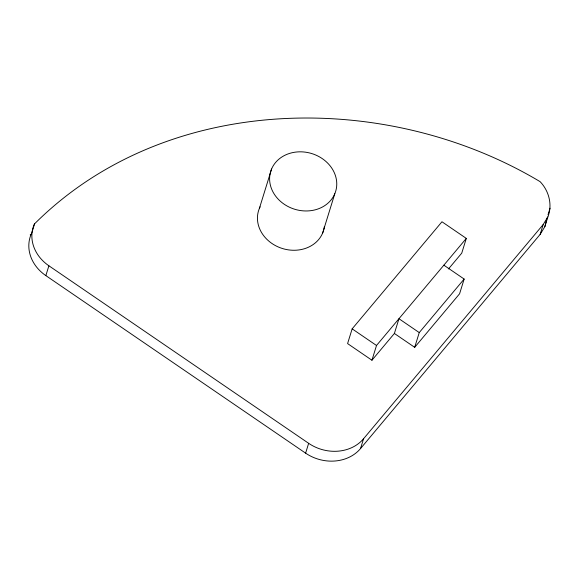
<?xml version="1.0" encoding="UTF-8"?>
<svg xmlns="http://www.w3.org/2000/svg" width="579" height="579" viewBox="0 0 579 579"><rect width="100%" height="100%" fill="white"/><g stroke="black" fill="none" stroke-linecap="round" stroke-linejoin="round"><path stroke-width="0.87" d="M31.548 233.634L31.121 234.336A39.944 34.233 17.2 0 0 45.842 275.611L305.611 453.147A39.944 34.233 17.2 0 0 360.529 448.566L540.135 234.394L544.839 226.707L547.01 218.037M547.879 216.879C552.67 204.821 548.943 190.824 540.098 181.654C385.86 89.383 166.274 92.481 34.588 223.812L34.161 224.507A39.944 34.233 17.2 0 0 48.889 265.783L308.65 443.319A39.944 34.233 17.2 0 0 363.569 438.737L543.174 224.565L547.879 216.879L544.839 226.707M31.802 232.816L34.588 223.812M45.842 275.611L48.889 265.783M259.406 208.36L271.573 169.054M322.641 233.033L334.807 193.726A33.973 29.116 17.2 0 0 297.165 151.944A33.973 29.116 17.2 0 0 277.594 198.503A33.973 29.116 17.2 0 0 334.807 193.726M305.611 453.147L308.65 443.319M448.508 268.931L461.745 253.146L466.305 238.403L441.958 221.764L352.155 328.85L347.588 343.586L371.942 360.232L394.393 333.461L398.953 318.718L419.247 332.592L414.687 347.328L394.393 333.461M371.942 360.232L376.509 345.489L466.305 238.403M360.529 448.566L363.569 438.737M443.854 265.175L464.148 279.049L459.588 293.785L414.687 347.328M540.135 234.394L543.174 224.565M548.024 214.758L550.05 208.208M419.247 332.592L464.148 279.049M30.217 234.886L31.121 234.336M352.155 328.85L376.509 345.489M324.392 226.498A33.973 29.116 17.2 0 1 282.53 248.55A33.973 29.116 17.2 0 1 260.109 206.819"/></g></svg>
